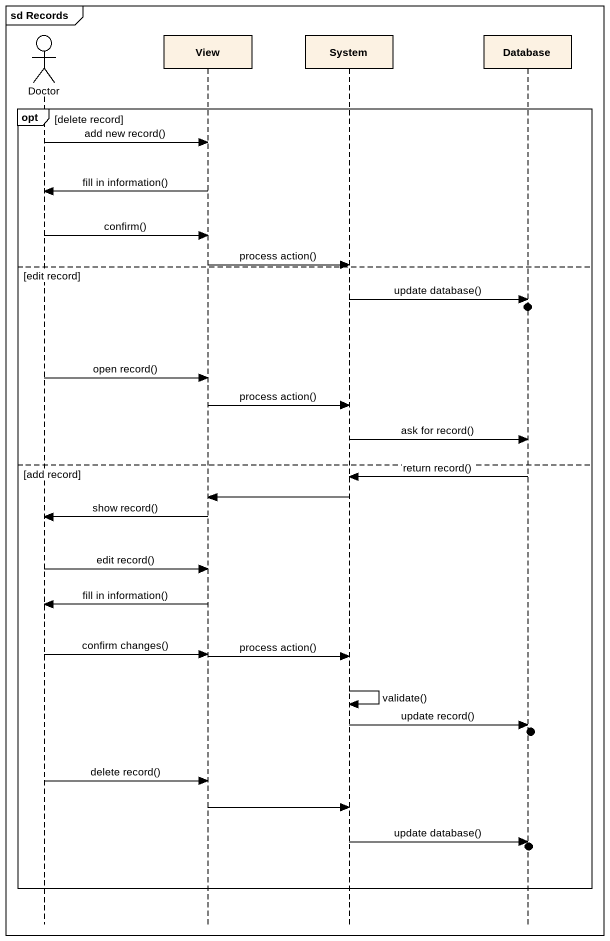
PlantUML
@startuml
mainframe sd Records
hide footbox
actor Doctor
participant View
participant System
participant "Database" as Database_

opt delete record
  Doctor -> View : add new record()
  View -> Doctor : fill in information()
  Doctor -> View : confirm()
  View -> System : process action()
else edit record
  System -> Database_ : update database()
  Doctor -> View : open record()
  View -> System : process action()
  System -> Database_ : ask for record()
else add record
  Database_ -> System : return record()
  System -> View
  View -> Doctor : show record()
  Doctor -> View : edit record()
  View -> Doctor : fill in information()
  Doctor -> View : confirm changes()
  View -> System : process action()
  System -> System : validate()
  System -> Database_ : update record()
  Doctor -> View : delete record()
  View -> System
  System -> Database_ : update database()
end
@enduml
